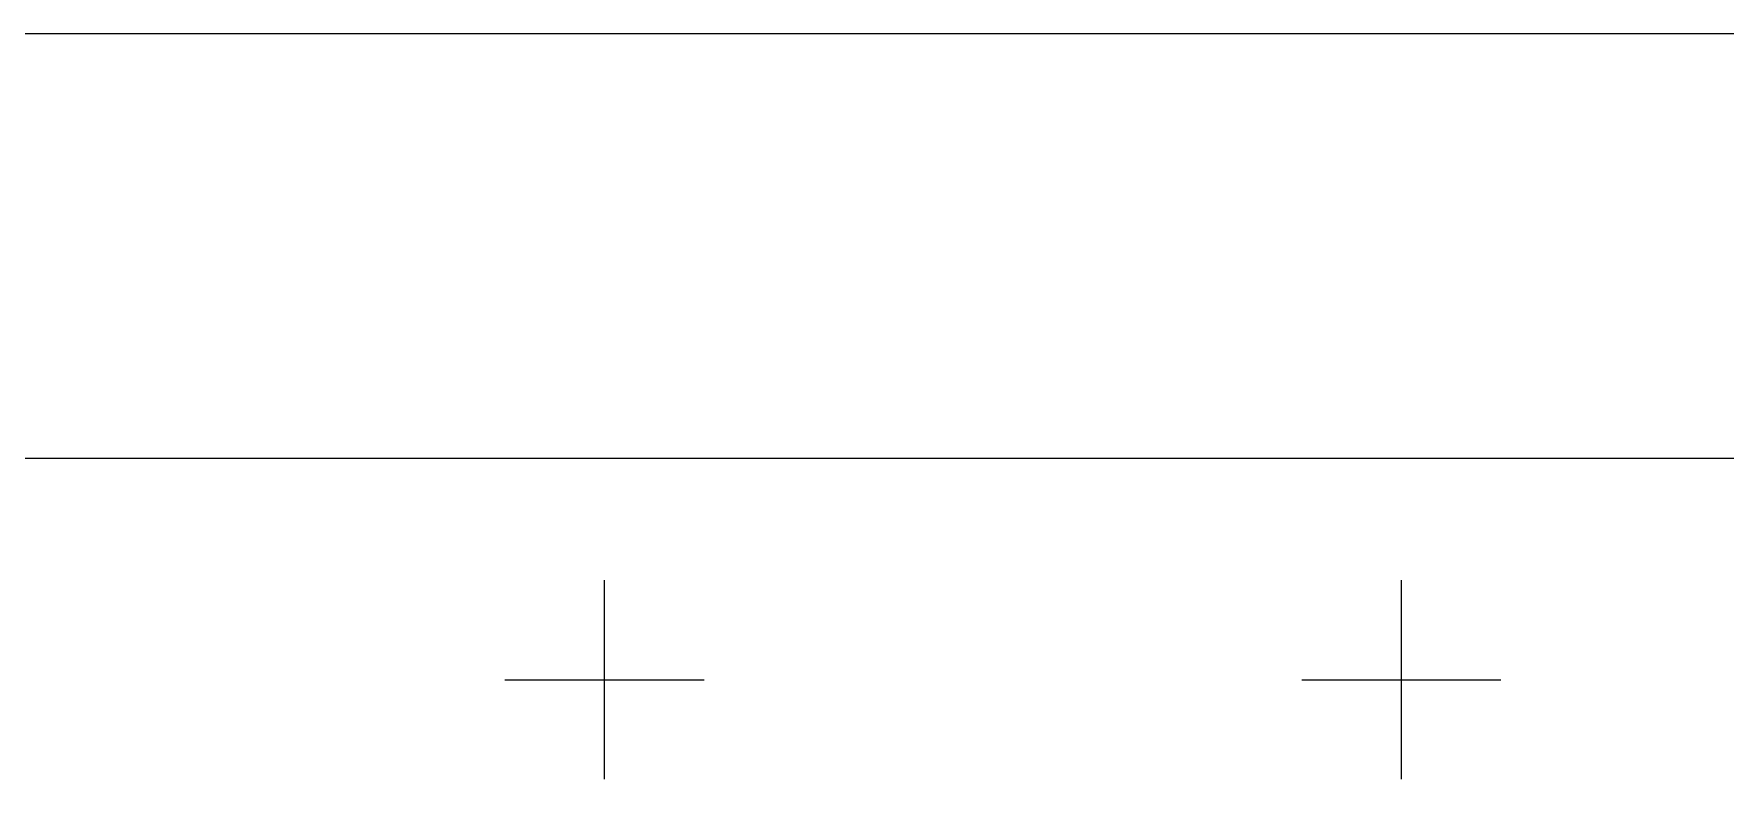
# Model space of a CAD drawing. Header units: millimetres. Extents: x 331487 to 517269, y 198509 to 399936.
# Drawn here: x 390591 to 392183, y 394749 to 395451 of the extents above; entities that cross this region are included whole.
import ezdxf

# ---------------------------------------------------------------- set-up
doc = ezdxf.new("R2010")
doc.units = ezdxf.units.MM
doc.header["$MEASUREMENT"] = 0
doc.layers.add('BEAM', color=1, linetype='Continuous', lineweight=5)
doc.layers.add('COLUMN', color=6, linetype='Continuous')

msp = doc.modelspace()

# ---------------------------------------------------------------- linework, layer by layer
at = {"layer": 'BEAM', "color": 253, "linetype": 'Continuous', "ltscale": 750}
for p, q in [((391128.6, 394749.5), (391128.6, 394937)), ((391878.6, 394749.5), (391878.6, 394937)), ((391034.8, 394843.2), (391222.3, 394843.2)), ((391784.8, 394843.2), (391972.3, 394843.2))]:
    msp.add_line(p, q, dxfattribs=at)
at = {"layer": 'COLUMN'}
for p, q in [((392620.1, 395451.5), (382805.7, 395451.5)), ((392620.1, 395051.5), (383205.7, 395051.5))]:
    msp.add_line(p, q, dxfattribs=at)

doc.saveas('drawing.dxf')
